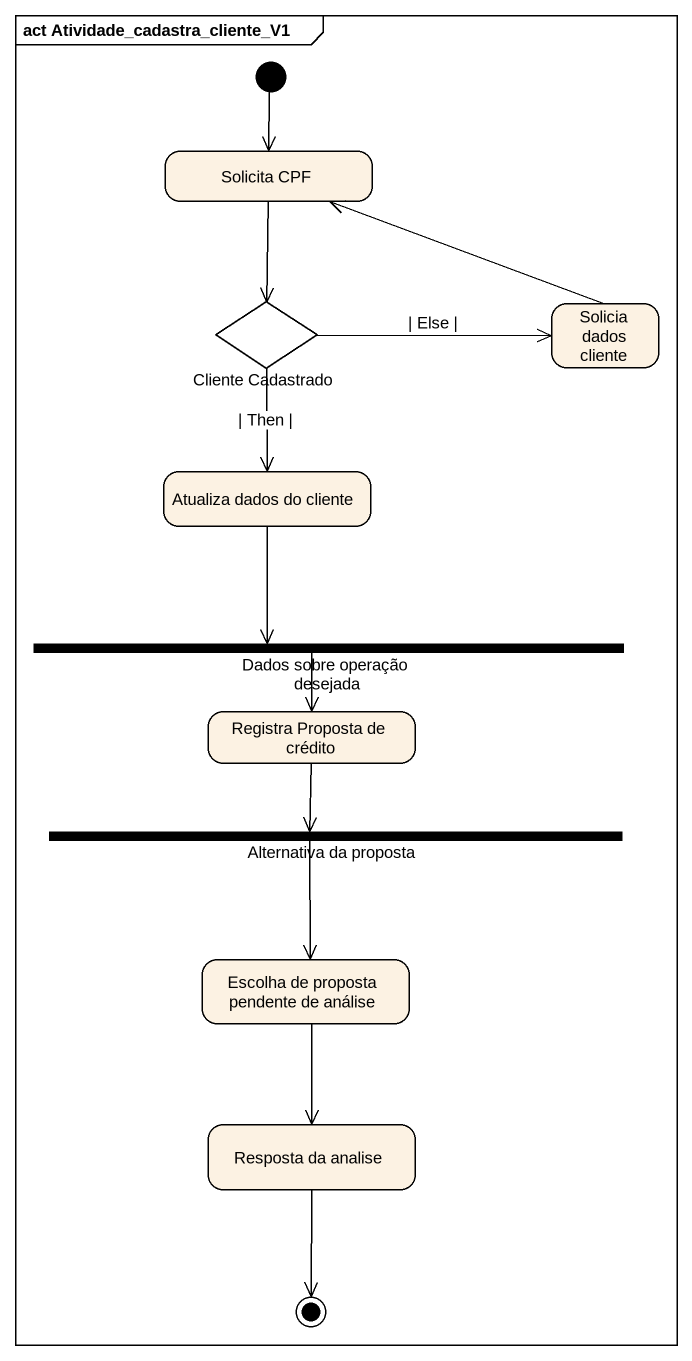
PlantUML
@startuml
mainframe act Atividade_cadastra_cliente_V1
hide empty description
state "Solicita CPF" as Solicita_CPF
state "Cliente Cadastrado" as Cliente_Cadastrado <<choice>>
state "Solicia dados cliente" as Solicia_dados_cliente
state "Atualiza dados do cliente" as Atualiza_dados_do_cliente
state "Dados sobre operação desejada" as Dados_sobre_operação <<fork>>
state "Registra Proposta de crédito" as Registra_Proposta_de_crédito
state "Alternativa da proposta" as Alternativa_da_proposta <<fork>>
state "Escolha de proposta pendente de análise" as Escolha_de_proposta
state "Resposta da analise" as Resposta_da_analise
[*] --> Solicita_CPF
Solicita_CPF --> Cliente_Cadastrado
Cliente_Cadastrado -right-> Solicia_dados_cliente : | Else |
Cliente_Cadastrado --> Atualiza_dados_do_cliente : | Then |
Solicia_dados_cliente -left-> Solicita_CPF
Atualiza_dados_do_cliente --> Dados_sobre_operação
Dados_sobre_operação --> Registra_Proposta_de_crédito
Registra_Proposta_de_crédito --> Alternativa_da_proposta
Alternativa_da_proposta --> Escolha_de_proposta
Escolha_de_proposta --> Resposta_da_analise
Resposta_da_analise --> [*]
@enduml
